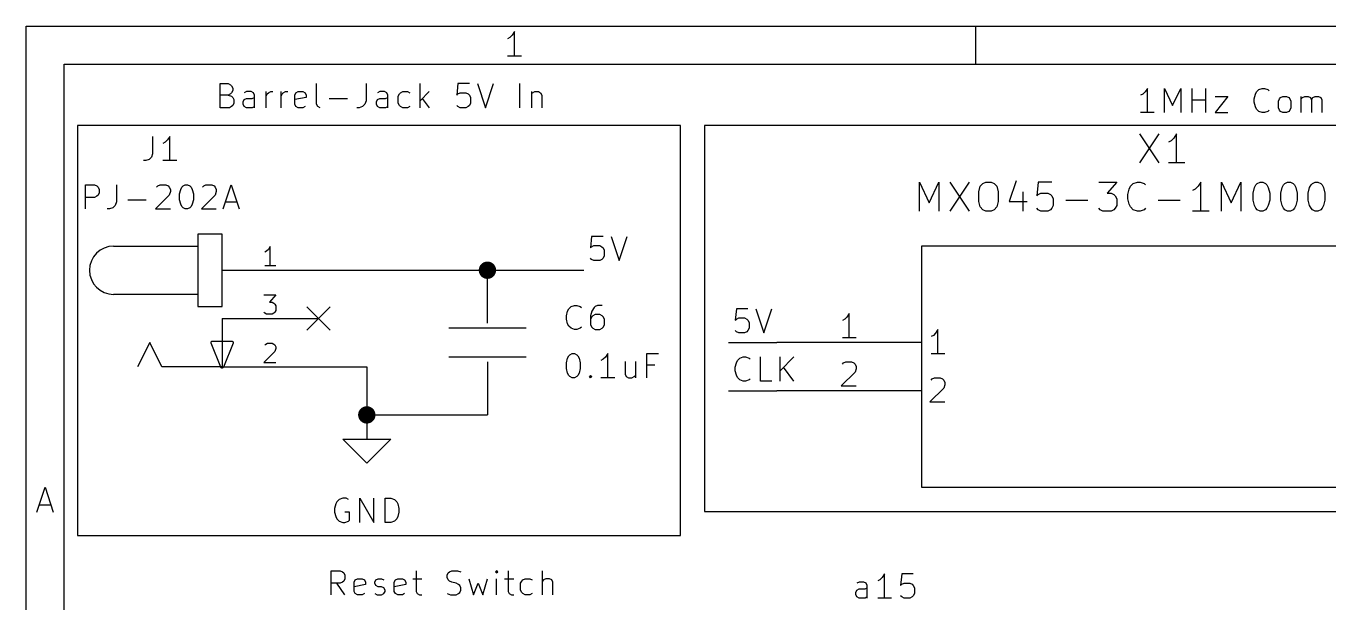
# Model space of a CAD drawing. Header units: millimetres. Extents: x 10 to 287, y -200 to -10.
# Drawn here: x 10 to 78.6, y -40.4 to -10 of the extents above; entities that cross this region are included whole.
import ezdxf

# ---------------------------------------------------------------- set-up
doc = ezdxf.new("R2010")
doc.units = ezdxf.units.MM
for name, color, linetype in [('BLUE', 174, 'CONTINUOUS'), ('GREENSIXTYFIVE', 129, 'CONTINUOUS'), ('LIGHTBLUE', 172, 'CONTINUOUS'), ('LIGHTGREEN', 92, 'CONTINUOUS'), ('LIGHTRED', 12, 'CONTINUOUS'), ('RED', 14, 'CONTINUOUS'), ('REDSIX', 19, 'CONTINUOUS')]:
    doc.layers.add(name, color=color, linetype=linetype)

msp = doc.modelspace()

# ---------------------------------------------------------------- linework, layer by layer
at = {"layer": 'BLUE', "linetype": 'CONTINUOUS'}
for p, q in [((24.7904, -24.7904), (26.0096, -26.0096)), ((26.0096, -24.7904), (24.7904, -26.0096))]:
    msp.add_line(p, q, dxfattribs=at)
at = {"layer": 'GREENSIXTYFIVE', "linetype": 'CONTINUOUS'}
for p, q in [((68.6163, -15.681), (69.6323, -17.205)), ((69.6323, -15.681), (68.6163, -17.205)), ((68.6163, -15.681), (69.6323, -17.205)), ((69.6323, -15.681), (68.6163, -17.205)), ((70.5757, -15.681), (70.4305, -15.8987)), ((70.5757, -15.681), (70.4305, -15.8987)), ((70.5757, -17.205), (70.5757, -15.681)), ((70.5757, -17.205), (70.5757, -15.681)), ((16.661, -15.8192), (16.661, -16.7264)), ((17.3262, -16.1216), (17.2053, -16.1821)), ((17.4472, -16.0007), (17.3262, -16.1216)), ((17.5681, -15.8192), (17.4472, -16.0007)), ((17.5681, -17.0892), (17.5681, -15.8192)), ((70.2854, -16.0439), (70.1402, -16.1165)), ((70.2854, -16.0439), (70.1402, -16.1165)), ((70.4305, -15.8987), (70.2854, -16.0439)), ((70.4305, -15.8987), (70.2854, -16.0439)), ((16.2981, -17.0892), (16.1772, -17.0892)), ((16.4796, -17.0288), (16.2981, -17.0892)), ((16.6005, -16.9078), (16.4796, -17.0288)), ((16.661, -16.7264), (16.6005, -16.9078)), ((17.931, -17.0892), (17.2053, -17.0892)), ((71.0111, -17.205), (70.1402, -17.205)), ((71.0111, -17.205), (70.1402, -17.205)), ((13.1231, -19.6292), (13.1231, -18.3592)), ((13.1231, -18.3592), (13.6069, -18.3592)), ((13.6069, -18.3592), (13.7279, -18.4197)), ((13.7279, -18.4197), (13.7884, -18.4802)), ((13.7884, -18.4802), (13.8488, -18.6011)), ((14.756, -18.3592), (14.756, -19.2664)), ((16.8727, -18.4802), (16.9331, -18.4197)), ((16.9331, -18.4197), (17.0541, -18.3592)), ((17.0541, -18.3592), (17.3565, -18.3592)), ((17.3565, -18.3592), (17.4774, -18.4197)), ((17.4774, -18.4197), (17.5379, -18.4802)), ((17.5379, -18.4802), (17.5984, -18.6011)), ((18.1426, -18.6011), (18.2031, -18.4802)), ((18.2031, -18.4802), (18.2636, -18.4197)), ((18.2636, -18.4197), (18.3845, -18.3592)), ((18.3845, -18.3592), (18.5055, -18.3592)), ((18.5055, -18.3592), (18.6264, -18.4197)), ((18.6264, -18.4197), (18.6869, -18.4802)), ((18.6869, -18.4802), (18.7474, -18.6011)), ((19.2917, -18.4802), (19.3521, -18.4197)), ((19.3521, -18.4197), (19.4731, -18.3592)), ((19.4731, -18.3592), (19.7755, -18.3592)), ((19.7755, -18.3592), (19.8964, -18.4197)), ((19.8964, -18.4197), (19.9569, -18.4802)), ((19.9569, -18.4802), (20.0174, -18.6011)), ((20.3802, -19.6292), (20.8035, -18.3592)), ((20.8035, -18.3592), (21.2269, -19.6292)), ((57.0412, -19.745), (57.0412, -18.221)), ((57.0412, -18.221), (57.5492, -19.3096)), ((57.0412, -19.745), (57.0412, -18.221)), ((57.0412, -18.221), (57.5492, -19.3096)), ((57.5492, -19.3096), (58.0572, -18.221)), ((57.5492, -19.3096), (58.0572, -18.221)), ((58.0572, -18.221), (58.0572, -19.745)), ((58.0572, -18.221), (58.0572, -19.745)), ((58.6378, -18.221), (59.6538, -19.745)), ((59.6538, -18.221), (58.6378, -19.745)), ((58.6378, -18.221), (59.6538, -19.745)), ((59.6538, -18.221), (58.6378, -19.745)), ((60.1617, -18.729), (60.2343, -18.4387)), ((60.1617, -18.729), (60.2343, -18.4387)), ((60.2343, -18.4387), (60.3795, -18.2936)), ((60.2343, -18.4387), (60.3795, -18.2936)), ((60.3795, -18.2936), (60.5246, -18.221)), ((60.3795, -18.2936), (60.5246, -18.221)), ((60.5246, -18.221), (60.8149, -18.221)), ((60.5246, -18.221), (60.8149, -18.221)), ((60.8149, -18.221), (60.96, -18.2936)), ((60.8149, -18.221), (60.96, -18.2936)), ((60.96, -18.2936), (61.1052, -18.4387)), ((60.96, -18.2936), (61.1052, -18.4387)), ((61.1052, -18.4387), (61.1777, -18.729)), ((61.1052, -18.4387), (61.1777, -18.729)), ((62.1212, -18.1485), (61.7583, -19.237)), ((62.1212, -18.1485), (61.7583, -19.237)), ((63.2823, -18.221), (63.2097, -18.9467)), ((63.2823, -18.221), (63.2097, -18.9467)), ((64.008, -18.221), (63.2823, -18.221)), ((64.008, -18.221), (63.2823, -18.221)), ((66.4755, -18.221), (67.4189, -18.221)), ((66.4755, -18.221), (67.4189, -18.221)), ((67.4189, -18.221), (66.9109, -18.8016)), ((67.4189, -18.221), (66.9109, -18.8016)), ((68.072, -18.5839), (68.1446, -18.4387)), ((68.072, -18.5839), (68.1446, -18.4387)), ((68.1446, -18.4387), (68.2897, -18.2936)), ((68.1446, -18.4387), (68.2897, -18.2936)), ((68.2897, -18.2936), (68.5074, -18.221)), ((68.2897, -18.2936), (68.5074, -18.221)), ((68.5074, -18.221), (68.6526, -18.221)), ((68.5074, -18.221), (68.6526, -18.221)), ((68.6526, -18.221), (68.8703, -18.2936)), ((68.6526, -18.221), (68.8703, -18.2936)), ((68.8703, -18.2936), (68.9429, -18.3662)), ((68.8703, -18.2936), (68.9429, -18.3662)), ((71.7006, -18.4387), (71.5555, -18.5839)), ((71.7006, -18.4387), (71.5555, -18.5839)), ((71.8458, -18.221), (71.7006, -18.4387)), ((71.8458, -18.221), (71.7006, -18.4387)), ((71.8458, -19.745), (71.8458, -18.221)), ((71.8458, -19.745), (71.8458, -18.221)), ((72.9343, -19.745), (72.9343, -18.221)), ((72.9343, -18.221), (73.4423, -19.3096)), ((72.9343, -19.745), (72.9343, -18.221)), ((72.9343, -18.221), (73.4423, -19.3096)), ((73.4423, -19.3096), (73.9503, -18.221)), ((73.4423, -19.3096), (73.9503, -18.221)), ((73.9503, -18.221), (73.9503, -19.745)), ((73.9503, -18.221), (73.9503, -19.745)), ((74.6034, -18.8016), (74.676, -18.5113)), ((74.6034, -18.8016), (74.676, -18.5113)), ((74.676, -18.5113), (74.7486, -18.3662)), ((74.676, -18.5113), (74.7486, -18.3662)), ((74.7486, -18.3662), (74.8212, -18.2936)), ((74.7486, -18.3662), (74.8212, -18.2936)), ((74.8212, -18.2936), (74.9663, -18.221)), ((74.8212, -18.2936), (74.9663, -18.221)), ((74.9663, -18.221), (75.1114, -18.221)), ((74.9663, -18.221), (75.1114, -18.221)), ((75.1114, -18.221), (75.2566, -18.2936)), ((75.1114, -18.221), (75.2566, -18.2936)), ((75.2566, -18.2936), (75.3292, -18.3662)), ((75.2566, -18.2936), (75.3292, -18.3662)), ((75.3292, -18.3662), (75.4017, -18.5113)), ((75.3292, -18.3662), (75.4017, -18.5113)), ((75.4017, -18.5113), (75.4743, -18.8016)), ((75.4017, -18.5113), (75.4743, -18.8016)), ((76.0548, -18.8016), (76.1274, -18.5113)), ((76.0548, -18.8016), (76.1274, -18.5113)), ((76.1274, -18.5113), (76.2, -18.3662)), ((76.1274, -18.5113), (76.2, -18.3662)), ((76.2, -18.3662), (76.2726, -18.2936)), ((76.2, -18.3662), (76.2726, -18.2936)), ((76.2726, -18.2936), (76.4177, -18.221)), ((76.2726, -18.2936), (76.4177, -18.221)), ((76.4177, -18.221), (76.5628, -18.221)), ((76.4177, -18.221), (76.5628, -18.221)), ((76.5628, -18.221), (76.708, -18.2936)), ((76.5628, -18.221), (76.708, -18.2936)), ((76.708, -18.2936), (76.7806, -18.3662)), ((76.708, -18.2936), (76.7806, -18.3662)), ((76.7806, -18.3662), (76.8531, -18.5113)), ((76.7806, -18.3662), (76.8531, -18.5113)), ((76.8531, -18.5113), (76.9257, -18.8016)), ((76.8531, -18.5113), (76.9257, -18.8016)), ((77.5062, -18.8016), (77.5788, -18.5113)), ((77.5062, -18.8016), (77.5788, -18.5113)), ((77.5788, -18.5113), (77.6514, -18.3662)), ((77.5788, -18.5113), (77.6514, -18.3662)), ((77.6514, -18.3662), (77.724, -18.2936)), ((77.6514, -18.3662), (77.724, -18.2936)), ((77.724, -18.2936), (77.8691, -18.221)), ((77.724, -18.2936), (77.8691, -18.221)), ((77.8691, -18.221), (78.0142, -18.221)), ((77.8691, -18.221), (78.0142, -18.221)), ((78.0142, -18.221), (78.1594, -18.2936)), ((78.0142, -18.221), (78.1594, -18.2936)), ((78.1594, -18.2936), (78.232, -18.3662)), ((78.1594, -18.2936), (78.232, -18.3662)), ((78.232, -18.3662), (78.3045, -18.5113)), ((78.232, -18.3662), (78.3045, -18.5113)), ((78.3045, -18.5113), (78.3771, -18.8016)), ((78.3045, -18.5113), (78.3771, -18.8016)), ((13.6069, -19.0245), (13.1231, -19.0245)), ((13.7279, -18.964), (13.6069, -19.0245)), ((13.7884, -18.9035), (13.7279, -18.964)), ((13.8488, -18.7826), (13.7884, -18.9035)), ((13.8488, -18.6011), (13.8488, -18.7826)), ((15.3607, -19.1454), (16.3284, -19.1454)), ((17.5379, -18.9035), (16.8122, -19.6292)), ((17.5984, -18.7221), (17.5379, -18.9035)), ((17.5984, -18.6011), (17.5984, -18.7221)), ((18.0822, -18.843), (18.1426, -18.6011)), ((18.0822, -19.1454), (18.0822, -18.843)), ((18.1426, -19.3873), (18.0822, -19.1454)), ((18.7474, -18.6011), (18.8079, -18.843)), ((18.8079, -19.1454), (18.7474, -19.3873)), ((18.8079, -18.843), (18.8079, -19.1454)), ((19.9569, -18.9035), (19.2312, -19.6292)), ((20.0174, -18.7221), (19.9569, -18.9035)), ((20.0174, -18.6011), (20.0174, -18.7221)), ((60.1617, -19.237), (60.1617, -18.729)), ((60.1617, -19.237), (60.1617, -18.729)), ((61.1777, -18.729), (61.1777, -19.237)), ((61.1777, -18.729), (61.1777, -19.237)), ((62.4841, -18.729), (62.4841, -19.745)), ((62.4841, -18.729), (62.4841, -19.745)), ((63.2097, -18.9467), (63.2823, -18.8742)), ((63.2097, -18.9467), (63.2823, -18.8742)), ((63.2823, -18.8742), (63.4275, -18.8016)), ((63.2823, -18.8742), (63.4275, -18.8016)), ((63.4275, -18.8016), (63.7903, -18.8016)), ((63.4275, -18.8016), (63.7903, -18.8016)), ((63.7903, -18.8016), (63.9355, -18.8742)), ((63.7903, -18.8016), (63.9355, -18.8742)), ((63.9355, -18.8742), (64.008, -18.9467)), ((63.9355, -18.8742), (64.008, -18.9467)), ((64.008, -18.9467), (64.0806, -19.0919)), ((64.008, -18.9467), (64.0806, -19.0919)), ((64.0806, -19.0919), (64.0806, -19.4547)), ((64.0806, -19.0919), (64.0806, -19.4547)), ((64.7337, -19.1645), (65.8949, -19.1645)), ((64.7337, -19.1645), (65.8949, -19.1645)), ((66.9109, -18.8016), (67.1286, -18.8016)), ((66.9109, -18.8016), (67.1286, -18.8016)), ((67.1286, -18.8016), (67.2738, -18.8742)), ((67.1286, -18.8016), (67.2738, -18.8742)), ((67.2738, -18.8742), (67.3463, -18.9467)), ((67.2738, -18.8742), (67.3463, -18.9467)), ((67.3463, -18.9467), (67.4189, -19.0919)), ((67.3463, -18.9467), (67.4189, -19.0919)), ((67.4189, -19.0919), (67.4189, -19.4547)), ((67.4189, -19.0919), (67.4189, -19.4547)), ((67.9994, -18.8742), (68.072, -18.5839)), ((67.9994, -18.8742), (68.072, -18.5839)), ((67.9994, -19.0919), (67.9994, -18.8742)), ((67.9994, -19.0919), (67.9994, -18.8742)), ((68.072, -19.3822), (67.9994, -19.0919)), ((68.072, -19.3822), (67.9994, -19.0919)), ((69.596, -19.1645), (70.7572, -19.1645)), ((69.596, -19.1645), (70.7572, -19.1645)), ((71.5555, -18.5839), (71.4103, -18.6565)), ((71.5555, -18.5839), (71.4103, -18.6565)), ((74.6034, -19.1645), (74.6034, -18.8016)), ((74.6034, -19.1645), (74.6034, -18.8016)), ((74.676, -19.4547), (74.6034, -19.1645)), ((74.676, -19.4547), (74.6034, -19.1645)), ((75.4743, -19.1645), (75.4017, -19.4547)), ((75.4743, -19.1645), (75.4017, -19.4547)), ((75.4743, -18.8016), (75.4743, -19.1645)), ((75.4743, -18.8016), (75.4743, -19.1645)), ((76.0548, -19.1645), (76.0548, -18.8016)), ((76.0548, -19.1645), (76.0548, -18.8016)), ((76.1274, -19.4547), (76.0548, -19.1645)), ((76.1274, -19.4547), (76.0548, -19.1645)), ((76.9257, -19.1645), (76.8531, -19.4547)), ((76.9257, -19.1645), (76.8531, -19.4547)), ((76.9257, -18.8016), (76.9257, -19.1645)), ((76.9257, -18.8016), (76.9257, -19.1645)), ((77.5062, -19.1645), (77.5062, -18.8016)), ((77.5062, -19.1645), (77.5062, -18.8016)), ((77.5788, -19.4547), (77.5062, -19.1645)), ((77.5788, -19.4547), (77.5062, -19.1645)), ((78.3771, -19.1645), (78.3045, -19.4547)), ((78.3771, -19.1645), (78.3045, -19.4547)), ((78.3771, -18.8016), (78.3771, -19.1645)), ((78.3771, -18.8016), (78.3771, -19.1645)), ((14.3931, -19.6292), (14.2722, -19.6292)), ((14.5746, -19.5688), (14.3931, -19.6292)), ((14.6955, -19.4478), (14.5746, -19.5688)), ((14.756, -19.2664), (14.6955, -19.4478)), ((16.8122, -19.6292), (17.5984, -19.6292)), ((18.2031, -19.5083), (18.1426, -19.3873)), ((18.2636, -19.5688), (18.2031, -19.5083)), ((18.3845, -19.6292), (18.2636, -19.5688)), ((18.5055, -19.6292), (18.3845, -19.6292)), ((18.6264, -19.5688), (18.5055, -19.6292)), ((18.6869, -19.5083), (18.6264, -19.5688)), ((18.7474, -19.3873), (18.6869, -19.5083)), ((19.2312, -19.6292), (20.0174, -19.6292)), ((20.5012, -19.2664), (21.1059, -19.2664)), ((60.2343, -19.5273), (60.1617, -19.237)), ((60.2343, -19.5273), (60.1617, -19.237)), ((60.3795, -19.6725), (60.2343, -19.5273)), ((60.3795, -19.6725), (60.2343, -19.5273)), ((60.5246, -19.745), (60.3795, -19.6725)), ((60.5246, -19.745), (60.3795, -19.6725)), ((60.8149, -19.745), (60.5246, -19.745)), ((60.8149, -19.745), (60.5246, -19.745)), ((60.96, -19.6725), (60.8149, -19.745)), ((60.96, -19.6725), (60.8149, -19.745)), ((61.1052, -19.5273), (60.96, -19.6725)), ((61.1052, -19.5273), (60.96, -19.6725)), ((61.1777, -19.237), (61.1052, -19.5273)), ((61.1777, -19.237), (61.1052, -19.5273)), ((61.7583, -19.237), (62.7018, -19.237)), ((61.7583, -19.237), (62.7018, -19.237)), ((63.2823, -19.6725), (63.2097, -19.5999)), ((63.2823, -19.6725), (63.2097, -19.5999)), ((63.4275, -19.745), (63.2823, -19.6725)), ((63.4275, -19.745), (63.2823, -19.6725)), ((63.7903, -19.745), (63.4275, -19.745)), ((63.7903, -19.745), (63.4275, -19.745)), ((63.9355, -19.6725), (63.7903, -19.745)), ((63.9355, -19.6725), (63.7903, -19.745)), ((64.008, -19.5999), (63.9355, -19.6725)), ((64.008, -19.5999), (63.9355, -19.6725)), ((64.0806, -19.4547), (64.008, -19.5999)), ((64.0806, -19.4547), (64.008, -19.5999)), ((66.548, -19.6725), (66.4755, -19.5999)), ((66.548, -19.6725), (66.4755, -19.5999)), ((66.6932, -19.745), (66.548, -19.6725)), ((66.6932, -19.745), (66.548, -19.6725)), ((67.1286, -19.745), (66.6932, -19.745)), ((67.1286, -19.745), (66.6932, -19.745)), ((67.2738, -19.6725), (67.1286, -19.745)), ((67.2738, -19.6725), (67.1286, -19.745)), ((67.3463, -19.5999), (67.2738, -19.6725)), ((67.3463, -19.5999), (67.2738, -19.6725)), ((67.4189, -19.4547), (67.3463, -19.5999)), ((67.4189, -19.4547), (67.3463, -19.5999)), ((68.1446, -19.5273), (68.072, -19.3822)), ((68.1446, -19.5273), (68.072, -19.3822)), ((68.2897, -19.6725), (68.1446, -19.5273)), ((68.2897, -19.6725), (68.1446, -19.5273)), ((68.5074, -19.745), (68.2897, -19.6725)), ((68.5074, -19.745), (68.2897, -19.6725)), ((68.6526, -19.745), (68.5074, -19.745)), ((68.6526, -19.745), (68.5074, -19.745)), ((68.8703, -19.6725), (68.6526, -19.745)), ((68.8703, -19.6725), (68.6526, -19.745)), ((68.9429, -19.5999), (68.8703, -19.6725)), ((68.9429, -19.5999), (68.8703, -19.6725)), ((72.2812, -19.745), (71.4103, -19.745)), ((72.2812, -19.745), (71.4103, -19.745)), ((74.7486, -19.5999), (74.676, -19.4547)), ((74.7486, -19.5999), (74.676, -19.4547)), ((74.8212, -19.6725), (74.7486, -19.5999)), ((74.8212, -19.6725), (74.7486, -19.5999)), ((74.9663, -19.745), (74.8212, -19.6725)), ((74.9663, -19.745), (74.8212, -19.6725)), ((75.1114, -19.745), (74.9663, -19.745)), ((75.1114, -19.745), (74.9663, -19.745)), ((75.2566, -19.6725), (75.1114, -19.745)), ((75.2566, -19.6725), (75.1114, -19.745)), ((75.3292, -19.5999), (75.2566, -19.6725)), ((75.3292, -19.5999), (75.2566, -19.6725)), ((75.4017, -19.4547), (75.3292, -19.5999)), ((75.4017, -19.4547), (75.3292, -19.5999)), ((76.2, -19.5999), (76.1274, -19.4547)), ((76.2, -19.5999), (76.1274, -19.4547)), ((76.2726, -19.6725), (76.2, -19.5999)), ((76.2726, -19.6725), (76.2, -19.5999)), ((76.4177, -19.745), (76.2726, -19.6725)), ((76.4177, -19.745), (76.2726, -19.6725)), ((76.5628, -19.745), (76.4177, -19.745)), ((76.5628, -19.745), (76.4177, -19.745)), ((76.708, -19.6725), (76.5628, -19.745)), ((76.708, -19.6725), (76.5628, -19.745)), ((76.7806, -19.5999), (76.708, -19.6725)), ((76.7806, -19.5999), (76.708, -19.6725)), ((76.8531, -19.4547), (76.7806, -19.5999)), ((76.8531, -19.4547), (76.7806, -19.5999)), ((77.6514, -19.5999), (77.5788, -19.4547)), ((77.6514, -19.5999), (77.5788, -19.4547)), ((77.724, -19.6725), (77.6514, -19.5999)), ((77.724, -19.6725), (77.6514, -19.5999)), ((77.8691, -19.745), (77.724, -19.6725)), ((77.8691, -19.745), (77.724, -19.6725)), ((78.0142, -19.745), (77.8691, -19.745)), ((78.0142, -19.745), (77.8691, -19.745)), ((78.1594, -19.6725), (78.0142, -19.745)), ((78.1594, -19.6725), (78.0142, -19.745)), ((78.232, -19.5999), (78.1594, -19.6725)), ((78.232, -19.5999), (78.1594, -19.6725)), ((78.3045, -19.4547), (78.232, -19.5999)), ((78.3045, -19.4547), (78.232, -19.5999)), ((38.4531, -25.2533), (38.5135, -25.0114)), ((38.4531, -25.4347), (38.4531, -25.2533)), ((38.5135, -25.0114), (38.574, -24.8905)), ((38.574, -24.8905), (38.695, -24.7695)), ((38.695, -24.7695), (38.8764, -24.709)), ((38.8764, -24.709), (38.9973, -24.709)), ((38.9973, -24.709), (39.1788, -24.7695)), ((39.1788, -24.7695), (39.2392, -24.83)), ((39.7835, -25.0114), (39.7231, -25.2533)), ((39.7231, -25.2533), (39.7231, -25.7371)), ((39.7835, -25.3138), (39.7231, -25.4347)), ((39.9045, -24.83), (39.7835, -25.0114)), ((39.844, -25.2533), (39.7835, -25.3138)), ((39.965, -25.1928), (39.844, -25.2533)), ((39.965, -24.7695), (39.9045, -24.83)), ((40.0859, -24.709), (39.965, -24.7695)), ((40.2069, -25.1928), (39.965, -25.1928)), ((40.3278, -24.709), (40.0859, -24.709)), ((40.3278, -25.2533), (40.2069, -25.1928)), ((40.3883, -25.3138), (40.3278, -25.2533)), ((40.4488, -25.4347), (40.3883, -25.3138)), ((38.5135, -25.6766), (38.4531, -25.4347)), ((38.574, -25.7976), (38.5135, -25.6766)), ((38.695, -25.9186), (38.574, -25.7976)), ((38.8764, -25.979), (38.695, -25.9186)), ((38.9973, -25.979), (38.8764, -25.979)), ((39.1788, -25.9186), (38.9973, -25.979)), ((39.2392, -25.8581), (39.1788, -25.9186)), ((39.7231, -25.7371), (39.7835, -25.8581)), ((39.7835, -25.8581), (39.844, -25.9186)), ((39.844, -25.9186), (39.965, -25.979)), ((39.965, -25.979), (40.2069, -25.979)), ((40.2069, -25.979), (40.3278, -25.9186)), ((40.3278, -25.9186), (40.3883, -25.8581)), ((40.3883, -25.8581), (40.4488, -25.7371)), ((40.4488, -25.7371), (40.4488, -25.4347)), ((58.0087, -25.9875), (57.8878, -26.169)), ((58.0087, -25.9875), (57.8878, -26.169)), ((58.0087, -27.2575), (58.0087, -25.9875)), ((58.0087, -27.2575), (58.0087, -25.9875)), ((57.7668, -26.2899), (57.6459, -26.3504)), ((57.7668, -26.2899), (57.6459, -26.3504)), ((57.8878, -26.169), (57.7668, -26.2899)), ((57.8878, -26.169), (57.7668, -26.2899)), ((38.5135, -27.4909), (38.574, -27.37)), ((38.574, -27.37), (38.6345, -27.3095)), ((38.6345, -27.3095), (38.7554, -27.249)), ((38.7554, -27.249), (38.8764, -27.249)), ((38.8764, -27.249), (38.9973, -27.3095)), ((38.9973, -27.3095), (39.0578, -27.37)), ((39.0578, -27.37), (39.1183, -27.4909)), ((40.5093, -27.4305), (40.3883, -27.5514)), ((40.6302, -27.249), (40.5093, -27.4305)), ((40.6302, -28.519), (40.6302, -27.249)), ((42.6863, -28.519), (42.6863, -27.249)), ((42.6863, -27.249), (43.2911, -27.249)), ((58.3716, -27.2575), (57.6459, -27.2575)), ((58.3716, -27.2575), (57.6459, -27.2575)), ((38.4531, -27.7328), (38.5135, -27.4909)), ((38.4531, -28.0352), (38.4531, -27.7328)), ((38.5135, -28.2771), (38.4531, -28.0352)), ((39.1183, -27.4909), (39.1788, -27.7328)), ((39.1788, -28.0352), (39.1183, -28.2771)), ((39.1788, -27.7328), (39.1788, -28.0352)), ((40.3883, -27.5514), (40.2674, -27.6119)), ((41.5373, -27.6724), (41.5373, -28.3376)), ((42.0816, -27.6724), (42.0816, -28.519)), ((43.1097, -27.8538), (42.6863, -27.8538)), ((38.574, -28.3981), (38.5135, -28.2771)), ((38.6345, -28.4586), (38.574, -28.3981)), ((38.7554, -28.519), (38.6345, -28.4586)), ((38.8764, -28.519), (38.7554, -28.519)), ((38.9973, -28.4586), (38.8764, -28.519)), ((39.0578, -28.3981), (38.9973, -28.4586)), ((39.1183, -28.2771), (39.0578, -28.3981)), ((39.6626, -28.4586), (39.723, -28.3981)), ((39.723, -28.519), (39.6626, -28.4586)), ((39.723, -28.3981), (39.7835, -28.4586)), ((39.723, -28.3981), (39.723, -28.519)), ((39.7835, -28.4586), (39.723, -28.519)), ((40.9931, -28.519), (40.2674, -28.519)), ((41.5373, -28.3376), (41.5978, -28.4586)), ((41.5978, -28.4586), (41.7188, -28.519)), ((41.7188, -28.519), (41.9002, -28.519)), ((41.9002, -28.519), (42.0211, -28.4586)), ((42.0211, -28.4586), (42.0816, -28.3981)), ((57.6459, -28.6485), (57.7063, -28.588)), ((57.6459, -28.6485), (57.7063, -28.588)), ((57.7063, -28.588), (57.8273, -28.5275)), ((57.7063, -28.588), (57.8273, -28.5275)), ((57.8273, -28.5275), (58.1297, -28.5275)), ((57.8273, -28.5275), (58.1297, -28.5275)), ((58.1297, -28.5275), (58.2506, -28.588)), ((58.1297, -28.5275), (58.2506, -28.588)), ((58.2506, -28.588), (58.3111, -28.6485)), ((58.2506, -28.588), (58.3111, -28.6485)), ((58.3111, -28.6485), (58.3716, -28.7694)), ((58.3111, -28.6485), (58.3716, -28.7694)), ((58.3716, -28.7694), (58.3716, -28.8904)), ((58.3716, -28.7694), (58.3716, -28.8904)), ((58.3111, -29.0718), (57.5854, -29.7975)), ((58.3111, -29.0718), (57.5854, -29.7975)), ((58.3716, -28.8904), (58.3111, -29.0718)), ((58.3716, -28.8904), (58.3111, -29.0718)), ((57.5854, -29.7975), (58.3716, -29.7975)), ((57.5854, -29.7975), (58.3716, -29.7975)), ((26.4886, -34.9297), (26.3676, -35.0507)), ((26.67, -34.8692), (26.4886, -34.9297)), ((26.8514, -34.8692), (26.67, -34.8692)), ((26.9724, -34.9297), (26.8514, -34.8692)), ((27.5771, -36.1392), (27.5771, -34.8692)), ((27.5771, -34.8692), (28.3028, -36.1392)), ((28.3028, -36.1392), (28.3028, -34.8692)), ((28.9076, -36.1392), (28.9076, -34.8692)), ((28.9076, -34.8692), (29.21, -34.8692)), ((29.21, -34.8692), (29.3914, -34.9297)), ((29.3914, -34.9297), (29.5124, -35.0507)), ((26.3071, -35.1716), (26.2467, -35.4135)), ((26.2467, -35.4135), (26.2467, -35.5949)), ((26.2467, -35.5949), (26.3071, -35.8368)), ((26.3676, -35.0507), (26.3071, -35.1716)), ((27.0328, -35.5949), (26.7909, -35.5949)), ((27.0328, -36.0183), (27.0328, -35.5949)), ((29.5124, -35.0507), (29.5729, -35.1716)), ((29.5729, -35.1716), (29.6333, -35.4135)), ((29.6333, -35.5949), (29.5729, -35.8368)), ((29.6333, -35.4135), (29.6333, -35.5949)), ((26.3071, -35.8368), (26.3676, -35.9578)), ((26.3676, -35.9578), (26.4886, -36.0788)), ((26.4886, -36.0788), (26.67, -36.1392)), ((26.67, -36.1392), (26.7909, -36.1392)), ((26.7909, -36.1392), (26.9724, -36.0788)), ((26.9724, -36.0788), (27.0328, -36.0183)), ((29.21, -36.1392), (28.9076, -36.1392)), ((29.3914, -36.0788), (29.21, -36.1392)), ((29.5124, -35.9578), (29.3914, -36.0788)), ((29.5729, -35.8368), (29.5124, -35.9578))]:
    msp.add_line(p, q, dxfattribs=at)
at = {"layer": 'LIGHTBLUE', "linetype": 'CONTINUOUS'}
for p, q in [((20.2187, -14.2992), (20.2187, -13.0292)), ((20.2187, -13.0292), (20.6421, -13.0292)), ((20.6421, -13.0292), (20.763, -13.0897)), ((25.2987, -14.1178), (25.2987, -13.0292)), ((27.8992, -13.0292), (27.8992, -13.9364)), ((30.7415, -14.2992), (30.7415, -13.0292)), ((32.7372, -13.0292), (32.6768, -13.634)), ((33.342, -13.0292), (32.7372, -13.0292)), ((33.7653, -13.0292), (34.1886, -14.2992)), ((34.1886, -14.2992), (34.612, -13.0292)), ((36.0029, -14.2992), (36.0029, -13.0292)), ((20.6421, -13.634), (20.2187, -13.634)), ((20.763, -13.5735), (20.6421, -13.634)), ((20.6421, -13.634), (20.8235, -13.6945)), ((20.763, -13.0897), (20.8235, -13.1502)), ((20.8235, -13.513), (20.763, -13.5735)), ((20.8235, -13.1502), (20.884, -13.2711)), ((20.884, -13.3921), (20.8235, -13.513)), ((20.8235, -13.6945), (20.884, -13.7549)), ((20.884, -13.2711), (20.884, -13.3921)), ((21.6097, -13.4526), (21.4887, -13.513)), ((21.8516, -13.4526), (21.6097, -13.4526)), ((21.9725, -13.513), (21.8516, -13.4526)), ((22.033, -13.634), (21.9725, -13.513)), ((22.033, -14.2992), (22.033, -13.634)), ((22.6377, -14.2992), (22.6377, -13.4526)), ((22.6377, -13.6945), (22.6982, -13.5735)), ((22.6982, -13.5735), (22.7587, -13.513)), ((22.7587, -13.513), (22.8796, -13.4526)), ((22.8796, -13.4526), (23.0006, -13.4526)), ((23.4239, -14.2992), (23.4239, -13.4526)), ((23.4239, -13.6945), (23.4844, -13.5735)), ((23.4844, -13.5735), (23.5449, -13.513)), ((23.5449, -13.513), (23.6658, -13.4526)), ((23.6658, -13.4526), (23.7868, -13.4526)), ((24.1497, -13.634), (24.2101, -13.513)), ((24.1497, -14.1178), (24.1497, -13.634)), ((24.2101, -13.513), (24.3311, -13.4526)), ((24.3311, -13.4526), (24.573, -13.4526)), ((24.573, -13.4526), (24.6939, -13.513)), ((24.6939, -13.513), (24.7544, -13.634)), ((24.7544, -13.634), (24.7544, -13.7549)), ((28.6249, -13.4526), (28.5039, -13.513)), ((28.8668, -13.4526), (28.6249, -13.4526)), ((28.9877, -13.513), (28.8668, -13.4526)), ((29.0482, -13.634), (28.9877, -13.513)), ((29.0482, -14.2992), (29.0482, -13.634)), ((29.5925, -13.6945), (29.6529, -13.5735)), ((29.5925, -14.0573), (29.5925, -13.6945)), ((29.6529, -13.5735), (29.7134, -13.513)), ((29.7134, -13.513), (29.8344, -13.4526)), ((29.8344, -13.4526), (30.0763, -13.4526)), ((30.0763, -13.4526), (30.1972, -13.513)), ((31.2253, -13.4526), (30.7415, -13.9364)), ((32.6768, -13.634), (32.7372, -13.5735)), ((32.7372, -13.5735), (32.8582, -13.513)), ((32.8582, -13.513), (33.1606, -13.513)), ((33.1606, -13.513), (33.2815, -13.5735)), ((33.2815, -13.5735), (33.342, -13.634)), ((33.342, -13.634), (33.4025, -13.7549)), ((36.6077, -13.4526), (36.6077, -14.2992)), ((36.6077, -13.5735), (36.6682, -13.513)), ((36.6682, -13.513), (36.7892, -13.4526)), ((36.7892, -13.4526), (36.9706, -13.4526)), ((36.9706, -13.4526), (37.0915, -13.513)), ((37.0915, -13.513), (37.152, -13.634)), ((37.152, -13.634), (37.152, -14.2992)), ((68.7932, -13.5856), (68.6723, -13.6461)), ((68.9142, -13.4647), (68.7932, -13.5856)), ((69.0351, -13.2832), (68.9142, -13.4647)), ((69.0351, -14.5532), (69.0351, -13.2832)), ((69.9422, -14.5532), (69.9422, -13.2832)), ((69.9422, -13.2832), (70.3656, -14.1904)), ((70.3656, -14.1904), (70.7889, -13.2832)), ((70.7889, -13.2832), (70.7889, -14.5532)), ((71.3936, -14.5532), (71.3936, -13.2832)), ((72.1193, -14.5532), (72.1193, -13.2832)), ((72.6032, -13.7066), (73.2684, -13.7066)), ((73.2684, -13.7066), (72.6032, -14.5532)), ((74.6594, -13.8275), (74.7198, -13.5856)), ((74.7198, -13.5856), (74.7803, -13.4647)), ((74.7803, -13.4647), (74.9013, -13.3437)), ((74.9013, -13.3437), (75.0827, -13.2832)), ((75.0827, -13.2832), (75.2036, -13.2832)), ((75.2036, -13.2832), (75.3851, -13.3437)), ((75.3851, -13.3437), (75.4455, -13.4042)), ((76.0503, -13.767), (76.1713, -13.7066)), ((76.1713, -13.7066), (76.3527, -13.7066)), ((76.3527, -13.7066), (76.4736, -13.767)), ((77.1388, -14.5532), (77.1388, -13.7066)), ((77.1993, -13.767), (77.3203, -13.7066)), ((77.3203, -13.7066), (77.5017, -13.7066)), ((77.5017, -13.7066), (77.6226, -13.767)), ((77.7436, -13.767), (77.8645, -13.7066)), ((77.8645, -13.7066), (78.046, -13.7066)), ((78.046, -13.7066), (78.1669, -13.767)), ((20.7025, -14.2992), (20.2187, -14.2992)), ((20.8235, -14.2388), (20.7025, -14.2992)), ((20.884, -14.1783), (20.8235, -14.2388)), ((20.884, -13.7549), (20.9444, -13.8759)), ((20.9444, -14.0573), (20.884, -14.1783)), ((20.9444, -13.8759), (20.9444, -14.0573)), ((21.4283, -13.9968), (21.4887, -13.8759)), ((21.4283, -14.1178), (21.4283, -13.9968)), ((21.4887, -14.2388), (21.4283, -14.1178)), ((21.4887, -13.8759), (21.6097, -13.8154)), ((21.6097, -14.2992), (21.4887, -14.2388)), ((21.6097, -13.8154), (21.9121, -13.8154)), ((21.9121, -14.2992), (21.6097, -14.2992)), ((21.9121, -13.8154), (22.033, -13.7549)), ((22.033, -14.2388), (21.9121, -14.2992)), ((24.7544, -13.7549), (24.1497, -13.8759)), ((24.2101, -14.2388), (24.1497, -14.1178)), ((24.3311, -14.2992), (24.2101, -14.2388)), ((24.573, -14.2992), (24.3311, -14.2992)), ((24.6939, -14.2388), (24.573, -14.2992)), ((25.3592, -14.2388), (25.2987, -14.1178)), ((25.4802, -14.2992), (25.3592, -14.2388)), ((25.9639, -13.8154), (26.9316, -13.8154)), ((27.5363, -14.2992), (27.4154, -14.2992)), ((27.7178, -14.2388), (27.5363, -14.2992)), ((27.8387, -14.1178), (27.7178, -14.2388)), ((27.8992, -13.9364), (27.8387, -14.1178)), ((28.4435, -13.9968), (28.5039, -13.8759)), ((28.4435, -14.1178), (28.4435, -13.9968)), ((28.5039, -14.2388), (28.4435, -14.1178)), ((28.5039, -13.8759), (28.6249, -13.8154)), ((28.6249, -14.2992), (28.5039, -14.2388)), ((28.6249, -13.8154), (28.9273, -13.8154)), ((28.9273, -14.2992), (28.6249, -14.2992)), ((28.9273, -13.8154), (29.0482, -13.7549)), ((29.0482, -14.2388), (28.9273, -14.2992)), ((29.6529, -14.1783), (29.5925, -14.0573)), ((29.7134, -14.2388), (29.6529, -14.1783)), ((29.8344, -14.2992), (29.7134, -14.2388)), ((30.0763, -14.2992), (29.8344, -14.2992)), ((30.1972, -14.2388), (30.0763, -14.2992)), ((30.8625, -13.8154), (31.2253, -14.2992)), ((32.7372, -14.2388), (32.6768, -14.1783)), ((32.8582, -14.2992), (32.7372, -14.2388)), ((33.1606, -14.2992), (32.8582, -14.2992)), ((33.2815, -14.2388), (33.1606, -14.2992)), ((33.342, -14.1783), (33.2815, -14.2388)), ((33.4025, -14.0573), (33.342, -14.1783)), ((33.4025, -13.7549), (33.4025, -14.0573)), ((71.3936, -13.888), (72.1193, -13.888)), ((74.6594, -14.0089), (74.6594, -13.8275)), ((74.7198, -14.2508), (74.6594, -14.0089)), ((74.7803, -14.3718), (74.7198, -14.2508)), ((74.9013, -14.4928), (74.7803, -14.3718)), ((75.9294, -13.9485), (75.9898, -13.8275)), ((75.9294, -14.3113), (75.9294, -13.9485)), ((75.9898, -14.4323), (75.9294, -14.3113)), ((75.9898, -13.8275), (76.0503, -13.767)), ((76.4736, -13.767), (76.5341, -13.8275)), ((76.5341, -13.8275), (76.5946, -13.9485)), ((76.5946, -14.3113), (76.5341, -14.4323)), ((76.5946, -13.9485), (76.5946, -14.3113)), ((77.1388, -13.8275), (77.1993, -13.767)), ((77.6226, -13.767), (77.6831, -13.888)), ((77.6831, -13.888), (77.7436, -13.767)), ((77.6831, -13.888), (77.6831, -14.5532)), ((78.1669, -13.767), (78.2274, -13.888)), ((78.2274, -13.888), (78.2274, -14.5532)), ((69.398, -14.5532), (68.6723, -14.5532)), ((72.6032, -14.5532), (73.2684, -14.5532)), ((75.0827, -14.5532), (74.9013, -14.4928)), ((75.2036, -14.5532), (75.0827, -14.5532)), ((75.3851, -14.4928), (75.2036, -14.5532)), ((75.4455, -14.4323), (75.3851, -14.4928)), ((76.0503, -14.4928), (75.9898, -14.4323)), ((76.1713, -14.5532), (76.0503, -14.4928)), ((76.3527, -14.5532), (76.1713, -14.5532)), ((76.4736, -14.4928), (76.3527, -14.5532)), ((76.5341, -14.4323), (76.4736, -14.4928)), ((12.7, -15.24), (12.7, -36.83)), ((44.45, -15.24), (12.7, -15.24)), ((44.45, -36.83), (44.45, -15.24)), ((45.72, -15.24), (45.72, -35.56)), ((110.49, -15.24), (45.72, -15.24)), ((45.72, -35.56), (110.49, -35.56)), ((12.7, -36.83), (44.45, -36.83)), ((26.0607, -39.9532), (26.0607, -38.6832)), ((26.0607, -38.6832), (26.5445, -38.6832)), ((26.5445, -38.6832), (26.6655, -38.7437)), ((26.6655, -38.7437), (26.726, -38.8042)), ((26.726, -38.8042), (26.7864, -38.9251)), ((26.7864, -38.9251), (26.7864, -39.1066)), ((30.536, -38.6832), (30.536, -39.7718)), ((32.1689, -38.9251), (32.2293, -38.8042)), ((32.1689, -39.0461), (32.1689, -38.9251)), ((32.2293, -39.167), (32.1689, -39.0461)), ((32.2293, -38.8042), (32.2898, -38.7437)), ((32.2898, -38.7437), (32.4108, -38.6832)), ((32.4108, -38.6832), (32.7131, -38.6832)), ((32.7131, -38.6832), (32.8946, -38.7437)), ((34.7693, -38.6832), (34.7089, -38.7437)), ((34.7089, -38.7437), (34.7693, -38.8042)), ((34.8298, -38.7437), (34.7693, -38.6832)), ((34.7693, -38.6832), (34.7693, -38.8042)), ((34.7693, -38.8042), (34.8298, -38.7437)), ((35.3741, -38.6832), (35.3741, -39.7718)), ((37.1884, -39.9532), (37.1884, -38.6832)), ((26.5445, -39.3485), (26.0607, -39.3485)), ((26.7864, -39.9532), (26.3631, -39.3485)), ((26.6655, -39.288), (26.5445, -39.3485)), ((26.726, -39.2275), (26.6655, -39.288)), ((26.7864, -39.1066), (26.726, -39.2275)), ((27.2703, -39.288), (27.3307, -39.167)), ((27.2703, -39.7718), (27.2703, -39.288)), ((27.875, -39.4089), (27.2703, -39.5299)), ((27.3307, -39.8928), (27.2703, -39.7718)), ((27.3307, -39.167), (27.4517, -39.1066)), ((27.4517, -39.1066), (27.6936, -39.1066)), ((27.6936, -39.1066), (27.8145, -39.167)), ((27.8145, -39.167), (27.875, -39.288)), ((27.875, -39.288), (27.875, -39.4089)), ((28.3589, -39.288), (28.4193, -39.167)), ((28.3589, -39.3485), (28.3589, -39.288)), ((28.4193, -39.4694), (28.3589, -39.3485)), ((28.4193, -39.167), (28.5403, -39.1066)), ((28.5403, -39.5299), (28.4193, -39.4694)), ((28.5403, -39.1066), (28.7217, -39.1066)), ((28.7217, -39.5299), (28.5403, -39.5299)), ((28.7217, -39.1066), (28.8427, -39.167)), ((28.8427, -39.5904), (28.7217, -39.5299)), ((28.9031, -39.7113), (28.8427, -39.5904)), ((28.8427, -39.8928), (28.9031, -39.7718)), ((28.9031, -39.7718), (28.9031, -39.7113)), ((29.387, -39.288), (29.4474, -39.167)), ((29.387, -39.7718), (29.387, -39.288)), ((29.9917, -39.4089), (29.387, -39.5299)), ((29.4474, -39.8928), (29.387, -39.7718)), ((29.4474, -39.167), (29.5684, -39.1066)), ((29.5684, -39.1066), (29.8103, -39.1066)), ((29.8103, -39.1066), (29.9312, -39.167)), ((29.9312, -39.167), (29.9917, -39.288)), ((29.9917, -39.288), (29.9917, -39.4089)), ((30.3546, -39.1066), (30.8384, -39.1066)), ((30.536, -39.7718), (30.5965, -39.8928)), ((32.2898, -39.2275), (32.2293, -39.167)), ((32.4108, -39.288), (32.2898, -39.2275)), ((32.6527, -39.3485), (32.4108, -39.288)), ((32.7736, -39.4089), (32.6527, -39.3485)), ((32.8341, -39.4694), (32.7736, -39.4089)), ((32.8946, -39.5904), (32.8341, -39.4694)), ((32.8341, -39.8323), (32.8946, -39.7113)), ((32.8946, -39.7113), (32.8946, -39.5904)), ((33.3179, -39.1066), (33.5598, -39.9532)), ((33.5598, -39.9532), (33.8017, -39.3485)), ((33.8017, -39.3485), (34.0436, -39.9532)), ((34.0436, -39.9532), (34.2855, -39.1066)), ((34.7693, -39.9532), (34.7693, -39.1066)), ((35.1927, -39.1066), (35.6765, -39.1066)), ((35.3741, -39.7718), (35.4346, -39.8928)), ((36.0394, -39.3485), (36.0998, -39.2275)), ((36.0394, -39.7113), (36.0394, -39.3485)), ((36.0998, -39.8323), (36.0394, -39.7113)), ((36.0998, -39.2275), (36.1603, -39.167)), ((36.1603, -39.167), (36.2813, -39.1066)), ((36.2813, -39.1066), (36.5232, -39.1066)), ((36.5232, -39.1066), (36.6441, -39.167)), ((37.2489, -39.167), (37.1884, -39.2275)), ((37.3699, -39.1066), (37.2489, -39.167)), ((37.5513, -39.1066), (37.3699, -39.1066)), ((37.6722, -39.167), (37.5513, -39.1066)), ((37.7327, -39.288), (37.6722, -39.167)), ((37.7327, -39.9532), (37.7327, -39.288)), ((27.4517, -39.9532), (27.3307, -39.8928)), ((27.6936, -39.9532), (27.4517, -39.9532)), ((27.8145, -39.8928), (27.6936, -39.9532)), ((28.3589, -39.8928), (28.4798, -39.9532)), ((28.4798, -39.9532), (28.7217, -39.9532)), ((28.7217, -39.9532), (28.8427, -39.8928)), ((29.5684, -39.9532), (29.4474, -39.8928)), ((29.8103, -39.9532), (29.5684, -39.9532)), ((29.9312, -39.8928), (29.8103, -39.9532)), ((30.5965, -39.8928), (30.7175, -39.9532)), ((30.7175, -39.9532), (30.8384, -39.9532)), ((32.1689, -39.8928), (32.3503, -39.9532)), ((32.3503, -39.9532), (32.6527, -39.9532)), ((32.6527, -39.9532), (32.7736, -39.8928)), ((32.7736, -39.8928), (32.8341, -39.8323)), ((35.4346, -39.8928), (35.5556, -39.9532)), ((35.5556, -39.9532), (35.6765, -39.9532)), ((36.1603, -39.8928), (36.0998, -39.8323)), ((36.2813, -39.9532), (36.1603, -39.8928)), ((36.5232, -39.9532), (36.2813, -39.9532)), ((36.6441, -39.8928), (36.5232, -39.9532))]:
    msp.add_line(p, q, dxfattribs=at)
at = {"layer": 'LIGHTGREEN', "linetype": 'CONTINUOUS'}
for p, q in [((25.4, -22.86), (34.29, -22.86)), ((34.29, -22.86), (39.37, -22.86)), ((46.99, -26.67), (49.53, -26.67)), ((25.4, -27.94), (27.94, -27.94)), ((27.94, -27.94), (27.94, -30.48)), ((46.99, -29.21), (49.53, -29.21)), ((27.94, -30.48), (34.29, -30.48))]:
    msp.add_line(p, q, dxfattribs=at)
at = {"layer": 'LIGHTGREEN', "const_width": 0.4572}
for points in [[(34.0614, -22.86, 1), (34.5186, -22.86, 1)], [(27.7114, -30.48, 1), (28.1686, -30.48, 1)]]:
    msp.add_lwpolyline(points, format="xyb", close=True, dxfattribs=at)
at = {"layer": 'LIGHTRED', "linetype": 'CONTINUOUS'}
for p, q in [((22.6664, -21.8599), (22.5697, -21.9083)), ((22.7632, -21.7632), (22.6664, -21.8599)), ((22.86, -21.618), (22.7632, -21.7632)), ((22.86, -22.634), (22.86, -21.618)), ((23.1502, -22.634), (22.5697, -22.634)), ((22.5213, -24.158), (23.1502, -24.158)), ((23.1502, -24.158), (22.8116, -24.5451)), ((22.8116, -24.5451), (22.9567, -24.5451)), ((22.9567, -24.5451), (23.0535, -24.5935)), ((23.0535, -24.5935), (23.1019, -24.6418)), ((23.1019, -24.6418), (23.1502, -24.7386)), ((22.5697, -25.1257), (22.5213, -25.0773)), ((22.6664, -25.174), (22.5697, -25.1257)), ((22.9567, -25.174), (22.6664, -25.174)), ((23.0535, -25.1257), (22.9567, -25.174)), ((23.1019, -25.0773), (23.0535, -25.1257)), ((23.1502, -24.9805), (23.1019, -25.0773)), ((23.1502, -24.7386), (23.1502, -24.9805)), ((53.2191, -25.3244), (53.0981, -25.4453)), ((53.2191, -25.3244), (53.0981, -25.4453)), ((53.34, -25.1429), (53.2191, -25.3244)), ((53.34, -25.1429), (53.2191, -25.3244)), ((53.34, -26.4129), (53.34, -25.1429)), ((53.34, -26.4129), (53.34, -25.1429)), ((53.0981, -25.4453), (52.9772, -25.5058)), ((53.0981, -25.4453), (52.9772, -25.5058)), ((22.5697, -26.7948), (22.6181, -26.7464)), ((22.6181, -26.7464), (22.7148, -26.698)), ((22.7148, -26.698), (22.9567, -26.698)), ((22.9567, -26.698), (23.0535, -26.7464)), ((23.0535, -26.7464), (23.1019, -26.7948)), ((53.7029, -26.4129), (52.9772, -26.4129)), ((53.7029, -26.4129), (52.9772, -26.4129)), ((23.1019, -27.1335), (22.5213, -27.714)), ((23.1019, -26.7948), (23.1502, -26.8916)), ((23.1502, -26.9883), (23.1019, -27.1335)), ((23.1502, -26.8916), (23.1502, -26.9883)), ((22.5213, -27.714), (23.1502, -27.714)), ((52.9772, -27.8039), (53.0376, -27.7434)), ((52.9772, -27.8039), (53.0376, -27.7434)), ((53.0376, -27.7434), (53.1586, -27.6829)), ((53.0376, -27.7434), (53.1586, -27.6829)), ((53.1586, -27.6829), (53.461, -27.6829)), ((53.1586, -27.6829), (53.461, -27.6829)), ((53.461, -27.6829), (53.5819, -27.7434)), ((53.461, -27.6829), (53.5819, -27.7434)), ((53.5819, -27.7434), (53.6424, -27.8039)), ((53.5819, -27.7434), (53.6424, -27.8039)), ((53.6424, -27.8039), (53.7029, -27.9248)), ((53.6424, -27.8039), (53.7029, -27.9248)), ((53.7029, -28.0458), (53.6424, -28.2272)), ((53.7029, -28.0458), (53.6424, -28.2272)), ((53.7029, -27.9248), (53.7029, -28.0458)), ((53.7029, -27.9248), (53.7029, -28.0458)), ((53.6424, -28.2272), (52.9167, -28.9529)), ((53.6424, -28.2272), (52.9167, -28.9529)), ((52.9167, -28.9529), (53.7029, -28.9529)), ((52.9167, -28.9529), (53.7029, -28.9529))]:
    msp.add_line(p, q, dxfattribs=at)
at = {"layer": 'RED', "linetype": 'CONTINUOUS'}
for p, q in [((10, -10), (287.0022, -10)), ((10, -200.0072), (10, -10)), ((60, -12), (60, -10)), ((35.47, -10.6032), (35.3462, -10.6651)), ((35.5938, -10.4794), (35.47, -10.6032)), ((35.7176, -10.2937), (35.5938, -10.4794)), ((35.7176, -11.5937), (35.7176, -10.2937)), ((36.089, -11.5937), (35.3462, -11.5937)), ((12, -12), (285.0022, -12)), ((12, -198.0072), (12, -12)), ((19.05, -20.955), (19.05, -21.59)), ((20.32, -20.955), (19.05, -20.955)), ((20.32, -24.765), (20.32, -20.955)), ((14.605, -21.59), (19.05, -21.59)), ((19.05, -21.59), (19.05, -24.13)), ((57.15, -21.59), (57.15, -34.29)), ((82.55, -21.59), (57.15, -21.59)), ((20.32, -22.86), (25.4, -22.86)), ((34.29, -25.654), (34.29, -22.86)), ((19.05, -24.13), (14.605, -24.13)), ((19.05, -24.13), (19.05, -24.765)), ((19.05, -24.765), (20.32, -24.765)), ((20.32, -25.4), (20.32, -27.94)), ((20.32, -25.4), (25.4, -25.4)), ((36.322, -25.908), (32.258, -25.908)), ((16.51, -26.67), (15.875, -27.94)), ((17.145, -27.94), (16.51, -26.67)), ((19.7371, -26.6839), (19.7373, -26.6641)), ((19.7373, -26.6845), (19.7371, -26.6839)), ((19.7373, -26.6548), (19.7374, -26.6543)), ((19.7373, -26.6551), (19.7373, -26.6548)), ((19.7373, -26.6641), (19.7373, -26.6551)), ((19.7373, -26.6849), (19.7373, -26.6845)), ((19.7376, -26.6856), (19.7373, -26.6849)), ((19.7374, -26.6543), (19.7433, -26.6405)), ((19.7413, -26.6983), (19.7376, -26.6856)), ((20.2492, -27.9683), (19.7413, -26.6983)), ((19.7433, -26.6405), (19.7486, -26.6277)), ((19.7486, -26.6277), (19.7489, -26.6273)), ((19.7489, -26.6273), (19.7492, -26.6268)), ((19.7492, -26.6268), (19.7598, -26.6165)), ((19.7598, -26.6165), (19.7697, -26.6066)), ((19.7697, -26.6066), (19.7702, -26.6063)), ((19.7702, -26.6063), (19.7704, -26.6062)), ((19.7704, -26.6062), (19.7799, -26.6023)), ((19.7799, -26.6023), (19.7971, -26.5953)), ((19.7971, -26.5953), (19.7977, -26.5952)), ((19.7977, -26.5952), (19.7981, -26.5951)), ((19.7981, -26.5951), (19.7989, -26.5951)), ((19.7989, -26.5951), (19.812, -26.5938)), ((19.812, -26.5938), (20.828, -26.5938)), ((20.8987, -26.6983), (20.3907, -27.9683)), ((20.828, -26.5938), (20.841, -26.5951)), ((20.841, -26.5951), (20.8419, -26.5951)), ((20.8419, -26.5951), (20.8422, -26.5952)), ((20.8422, -26.5952), (20.8429, -26.5953)), ((20.8429, -26.5953), (20.86, -26.6023)), ((20.86, -26.6023), (20.8696, -26.6062)), ((20.8696, -26.6062), (20.8697, -26.6063)), ((20.8697, -26.6063), (20.8703, -26.6066)), ((20.8703, -26.6066), (20.8823, -26.6186)), ((20.8823, -26.6186), (20.8908, -26.6269)), ((20.8908, -26.6269), (20.8909, -26.6272)), ((20.8909, -26.6272), (20.8914, -26.6277)), ((20.8914, -26.6277), (20.8971, -26.6417)), ((20.8971, -26.6417), (20.9026, -26.6543)), ((20.9023, -26.6856), (20.8987, -26.6983)), ((20.9027, -26.6849), (20.9023, -26.6856)), ((20.9026, -26.6543), (20.9026, -26.6548)), ((20.9026, -26.6548), (20.9027, -26.6551)), ((20.9027, -26.6551), (20.9027, -26.6641)), ((20.9027, -26.6641), (20.9029, -26.6839)), ((20.9029, -26.6839), (20.9027, -26.6845)), ((20.9027, -26.6845), (20.9027, -26.6849)), ((57.15, -26.67), (49.53, -26.67)), ((57.15, -26.67), (49.53, -26.67)), ((36.322, -27.432), (32.258, -27.432)), ((20.32, -27.94), (17.145, -27.94)), ((20.2562, -27.9815), (20.2492, -27.9683)), ((20.2566, -27.982), (20.2562, -27.9815)), ((20.2572, -27.9832), (20.2566, -27.982)), ((20.2678, -27.9935), (20.2572, -27.9832)), ((20.2768, -28.0028), (20.2678, -27.9935)), ((20.2778, -28.0032), (20.2768, -28.0028)), ((20.2784, -28.0038), (20.2778, -28.0032)), ((20.2913, -28.0089), (20.2784, -28.0038)), ((20.3043, -28.0145), (20.2913, -28.0089)), ((20.3051, -28.0145), (20.3043, -28.0145)), ((20.3061, -28.0149), (20.3051, -28.0145)), ((20.3219, -28.0147), (20.3061, -28.0149)), ((20.32, -27.94), (25.4, -27.94)), ((20.3339, -28.0149), (20.3219, -28.0147)), ((20.3346, -28.0146), (20.3339, -28.0149)), ((20.3357, -28.0146), (20.3346, -28.0146)), ((20.3505, -28.0082), (20.3357, -28.0146)), ((20.3616, -28.0038), (20.3505, -28.0082)), ((20.3621, -28.0032), (20.3616, -28.0038)), ((20.3632, -28.0028), (20.3621, -28.0032)), ((20.3738, -27.9918), (20.3632, -28.0028)), ((20.3828, -27.9831), (20.3738, -27.9918)), ((20.3831, -27.9822), (20.3828, -27.9831)), ((20.3838, -27.9816), (20.3831, -27.9822)), ((20.3907, -27.9683), (20.3838, -27.9816)), ((34.29, -27.686), (34.29, -30.48)), ((57.15, -29.21), (49.53, -29.21)), ((57.15, -29.21), (49.53, -29.21)), ((27.94, -30.48), (27.94, -31.75)), ((27.94, -33.02), (26.67, -31.75)), ((26.67, -31.75), (27.94, -31.75)), ((27.94, -31.75), (29.21, -31.75)), ((29.21, -31.75), (27.94, -33.02)), ((10.5667, -35.5937), (11, -34.2937)), ((11, -34.2937), (11.4333, -35.5937)), ((57.15, -34.29), (82.55, -34.29)), ((10.6905, -35.2222), (11.3095, -35.2222))]:
    msp.add_line(p, q, dxfattribs=at)
at = {"layer": 'RED'}
msp.add_arc((14.61, -22.86), 1.27, -269.774427, -90.225573, dxfattribs=at)
at = {"layer": 'REDSIX', "linetype": 'CONTINUOUS'}
for p, q in [((39.7767, -21.0769), (39.7163, -21.6817)), ((40.3815, -21.0769), (39.7767, -21.0769)), ((40.8048, -21.0769), (41.2281, -22.3469)), ((41.2281, -22.3469), (41.6515, -21.0769)), ((39.7163, -21.6817), (39.7767, -21.6212)), ((39.7767, -21.6212), (39.8977, -21.5607)), ((39.8977, -21.5607), (40.2001, -21.5607)), ((40.2001, -21.5607), (40.321, -21.6212)), ((40.321, -21.6212), (40.3815, -21.6817)), ((40.3815, -21.6817), (40.442, -21.8026)), ((40.442, -21.8026), (40.442, -22.105)), ((39.7767, -22.2865), (39.7163, -22.226)), ((39.8977, -22.3469), (39.7767, -22.2865)), ((40.2001, -22.3469), (39.8977, -22.3469)), ((40.321, -22.2865), (40.2001, -22.3469)), ((40.3815, -22.226), (40.321, -22.2865)), ((40.442, -22.105), (40.3815, -22.226)), ((47.3967, -24.8869), (47.3363, -25.4917)), ((48.0015, -24.8869), (47.3967, -24.8869)), ((47.3967, -25.4312), (47.5177, -25.3707)), ((47.5177, -25.3707), (47.8201, -25.3707)), ((47.8201, -25.3707), (47.941, -25.4312)), ((48.4248, -24.8869), (48.8481, -26.1569)), ((48.8481, -26.1569), (49.2715, -24.8869)), ((47.3363, -25.4917), (47.3967, -25.4312)), ((47.3967, -26.0965), (47.3363, -26.036)), ((47.941, -25.4312), (48.0015, -25.4917)), ((48.0015, -26.036), (47.941, -26.0965)), ((48.0015, -25.4917), (48.062, -25.6126)), ((48.062, -25.915), (48.0015, -26.036)), ((48.062, -25.6126), (48.062, -25.915)), ((47.5177, -26.1569), (47.3967, -26.0965)), ((47.8201, -26.1569), (47.5177, -26.1569)), ((47.941, -26.0965), (47.8201, -26.1569)), ((47.5782, -27.4874), (47.7596, -27.4269)), ((47.7596, -27.4269), (47.8805, -27.4269)), ((47.8805, -27.4269), (48.062, -27.4874)), ((48.6667, -28.6969), (48.6667, -27.4269)), ((49.6948, -28.6969), (49.6948, -27.4269)), ((50.4205, -27.4269), (49.6948, -28.1526)), ((47.3363, -27.9712), (47.3967, -27.7293)), ((47.3363, -28.1526), (47.3363, -27.9712)), ((47.3967, -27.7293), (47.4572, -27.6084)), ((47.4572, -27.6084), (47.5782, -27.4874)), ((48.062, -27.4874), (48.1224, -27.5479)), ((50.4205, -28.6969), (49.8763, -27.9712)), ((47.3967, -28.3945), (47.3363, -28.1526)), ((47.4572, -28.5155), (47.3967, -28.3945)), ((47.5782, -28.6365), (47.4572, -28.5155)), ((47.7596, -28.6969), (47.5782, -28.6365)), ((47.8805, -28.6969), (47.7596, -28.6969)), ((48.062, -28.6365), (47.8805, -28.6969)), ((48.1224, -28.576), (48.062, -28.6365)), ((49.2715, -28.6969), (48.6667, -28.6969)), ((55.0772, -39.0384), (54.9562, -39.1593)), ((55.1981, -38.8569), (55.0772, -39.0384)), ((55.1981, -40.1269), (55.1981, -38.8569)), ((56.1052, -38.8569), (56.0448, -39.4617)), ((56.71, -38.8569), (56.1052, -38.8569)), ((53.6863, -39.8245), (53.7467, -39.7036)), ((53.8677, -39.2803), (53.7467, -39.3407)), ((53.7467, -39.7036), (53.8677, -39.6431)), ((54.1096, -39.2803), (53.8677, -39.2803)), ((53.8677, -39.6431), (54.1701, -39.6431)), ((54.2305, -39.3407), (54.1096, -39.2803)), ((54.1701, -39.6431), (54.291, -39.5826)), ((54.291, -39.4617), (54.2305, -39.3407)), ((54.291, -40.1269), (54.291, -39.4617)), ((54.9562, -39.1593), (54.8353, -39.2198)), ((56.0448, -39.4617), (56.1052, -39.4012)), ((56.1052, -39.4012), (56.2262, -39.3407)), ((56.2262, -39.3407), (56.5286, -39.3407)), ((56.5286, -39.3407), (56.6495, -39.4012)), ((56.6495, -39.4012), (56.71, -39.4617)), ((56.71, -39.4617), (56.7705, -39.5826)), ((56.7705, -39.5826), (56.7705, -39.885)), ((53.6863, -39.9455), (53.6863, -39.8245)), ((53.7467, -40.0665), (53.6863, -39.9455)), ((53.8677, -40.1269), (53.7467, -40.0665)), ((54.1701, -40.1269), (53.8677, -40.1269)), ((54.291, -40.0665), (54.1701, -40.1269)), ((55.561, -40.1269), (54.8353, -40.1269)), ((56.1052, -40.0665), (56.0448, -40.006)), ((56.2262, -40.1269), (56.1052, -40.0665)), ((56.5286, -40.1269), (56.2262, -40.1269)), ((56.6495, -40.0665), (56.5286, -40.1269)), ((56.71, -40.006), (56.6495, -40.0665)), ((56.7705, -39.885), (56.71, -40.006))]:
    msp.add_line(p, q, dxfattribs=at)

doc.saveas('drawing.dxf')
